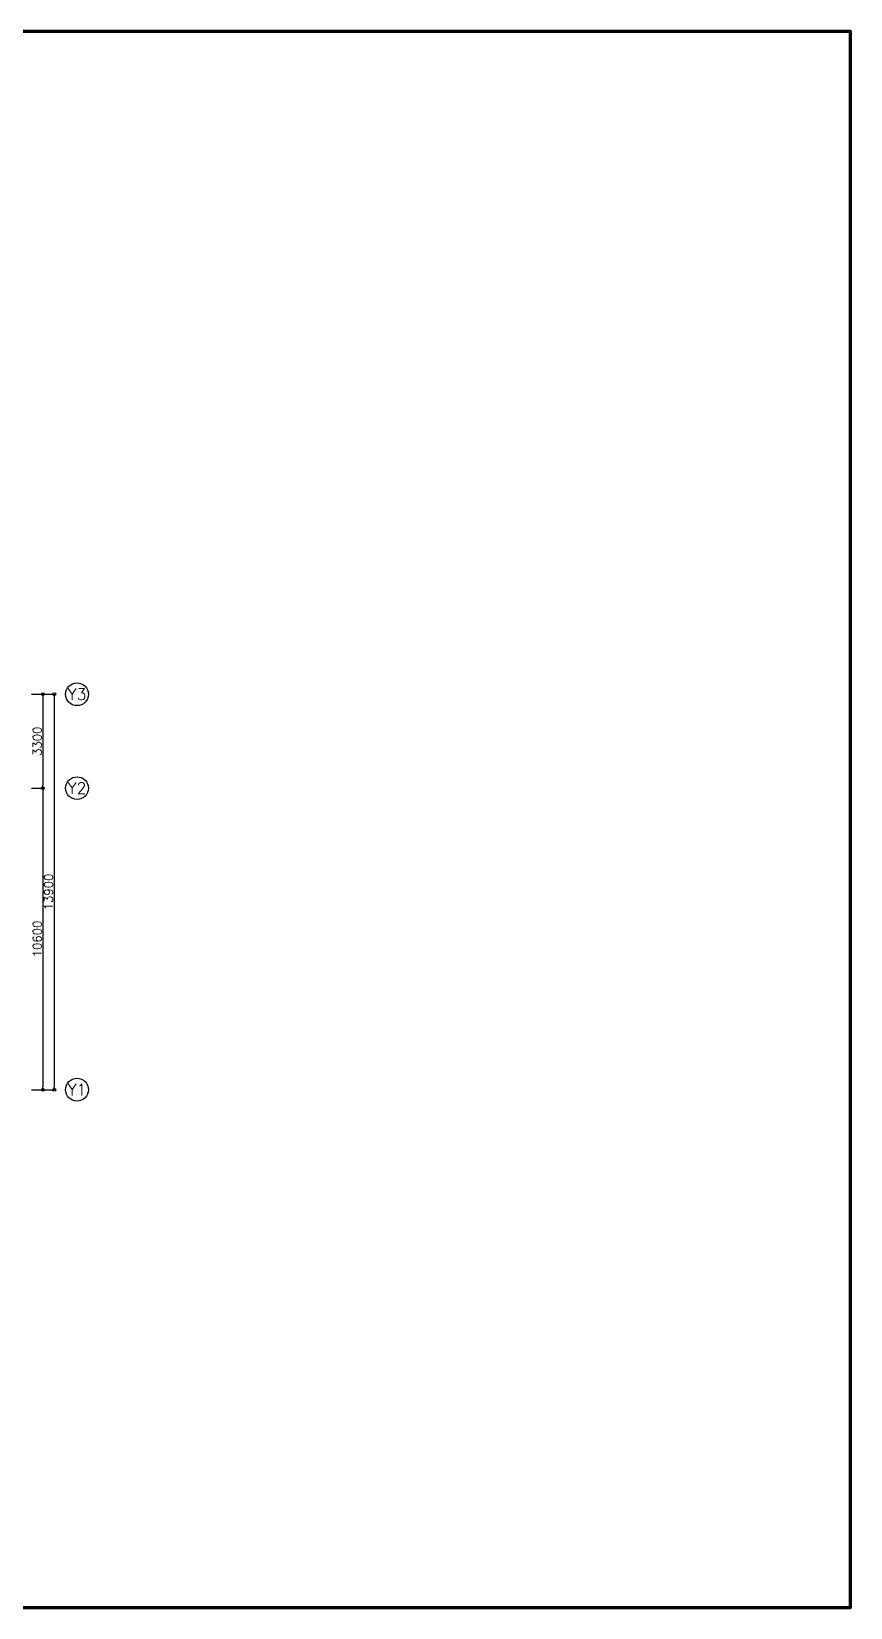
# Model space of a CAD drawing. Header units: millimetres. Extents: x 0 to 79600, y 0 to 55400.
# Drawn here: x 50810 to 79600, y 0 to 55400 of the extents above; entities that cross this region are included whole.
import ezdxf
from ezdxf.enums import TextEntityAlignment as Align

# ---------------------------------------------------------------- set-up
doc = ezdxf.new("R2010")
doc.units = ezdxf.units.MM
doc.header["$LTSCALE"] = 50
doc.layers.add('DIM', color=7, linetype='Continuous', lineweight=25)
doc.layers.add('TTL', color=6, linetype='Continuous', lineweight=140)
doc.styles.add('MSゴシック', font='')
doc.styles.add('romans', font='romans.shx', dxfattribs={"bigfont": 'extfont2.shx'})
doc.styles.get('MSゴシック').set_extended_font_data('MS Gothic')
doc.dimstyles.new('DIM', dxfattribs={"dimtxt": 300, "dimasz": 100, "dimexe": 0, "dimexo": 0, "dimgap": 50, "dimtad": 1, "dimdec": 0, "dimzin": 0, "dimdsep": 46, "dimtxsty": 'MSゴシック', "dimblk": 'ORIGIN', "dimcen": 0.09, "dimadec": 0, "dimazin": 0, "dimtfac": 1, "dimtdec": 0, "dimtix": 1, "dimtmove": 2, "dimatfit": 3, "dimldrblk": 'CLOSEDBLANK', "dimfxl": 0, "dimtolj": 1, "dimtzin": 0, "dimarcsym": 1})

# ---------------------------------------------------------------- blocks, each defined once
blk = doc.blocks.new('_Origin')
at = {"color": 0, "linetype": 'ByBlock', "lineweight": -2}
blk.add_line((0, 0), (-1, 0), dxfattribs=at)
blk.add_circle((0, 0), 0.5, dxfattribs=at)
blk = doc.blocks.new('*D289')
at = {"layer": 'DEFPOINTS', "color": 0, "transparency": 16777216}
for p in [(50810, 32102), (50810, 28802), (51210, 28802)]:
    blk.add_point(p, dxfattribs=at)
at = {"layer": 'DIM', "color": 0, "lineweight": -2, "transparency": 16777216}
for p, q in [((50810, 32102), (51210, 32102)), ((51210, 32002), (51210, 28902)), ((50810, 28802), (51210, 28802))]:
    blk.add_line(p, q, dxfattribs=at)
at = {"layer": 'DIM', "color": 0, "lineweight": -2, "transparency": 16777216, "xscale": 100, "yscale": 100, "zscale": 100}
for p, rotation in [((51210, 32102), 90), ((51210, 28802), 270)]:
    blk.add_blockref('_Origin', p, dxfattribs=dict(at, rotation=rotation))
at = {"layer": 'DIM', "color": 0, "transparency": 16777216, "insert": (51010, 30452), "char_height": 300, "attachment_point": 5, "rotation": 90, "style": 'romans'}
blk.add_mtext('\\A1;3300', dxfattribs=at)
blk = doc.blocks.new('_ClosedBlank')
at = {"color": 0, "linetype": 'ByBlock', "lineweight": -2}
for p, q in [((-1, 0.17), (0, 0)), ((-1, 0.17), (-1, -0.17)), ((0, 0), (-1, -0.17))]:
    blk.add_line(p, q, dxfattribs=at)
blk = doc.blocks.new('*D290')
at = {"layer": 'DEFPOINTS', "color": 0, "transparency": 16777216}
for p in [(50810, 28802), (50810, 18202), (51210, 18202)]:
    blk.add_point(p, dxfattribs=at)
at = {"layer": 'DIM', "color": 0, "lineweight": -2, "transparency": 16777216}
for p, q in [((50810, 28802), (51210, 28802)), ((51210, 28702), (51210, 18302)), ((50810, 18202), (51210, 18202))]:
    blk.add_line(p, q, dxfattribs=at)
at = {"layer": 'DIM', "color": 0, "lineweight": -2, "transparency": 16777216, "xscale": 100, "yscale": 100, "zscale": 100}
for p, rotation in [((51210, 28802), 90), ((51210, 18202), 270)]:
    blk.add_blockref('_Origin', p, dxfattribs=dict(at, rotation=rotation))
at = {"layer": 'DIM', "color": 0, "transparency": 16777216, "insert": (51010, 23502), "char_height": 300, "attachment_point": 5, "rotation": 90, "style": 'romans'}
blk.add_mtext('\\A1;10600', dxfattribs=at)
blk = doc.blocks.new('*D291')
at = {"layer": 'DEFPOINTS', "color": 0, "transparency": 16777216}
for p in [(51210, 32102), (51210, 18202), (51610, 18202)]:
    blk.add_point(p, dxfattribs=at)
at = {"layer": 'DIM', "color": 0, "lineweight": -2, "transparency": 16777216}
for p, q in [((51210, 32102), (51610, 32102)), ((51610, 32002), (51610, 18302)), ((51210, 18202), (51610, 18202))]:
    blk.add_line(p, q, dxfattribs=at)
at = {"layer": 'DIM', "color": 0, "lineweight": -2, "transparency": 16777216, "xscale": 100, "yscale": 100, "zscale": 100}
for p, rotation in [((51610, 32102), 90), ((51610, 18202), 270)]:
    blk.add_blockref('_Origin', p, dxfattribs=dict(at, rotation=rotation))
at = {"layer": 'DIM', "color": 0, "transparency": 16777216, "insert": (51410, 25152), "char_height": 300, "attachment_point": 5, "rotation": 90, "style": 'romans'}
blk.add_mtext('\\A1;13900', dxfattribs=at)

msp = doc.modelspace()

# ---------------------------------------------------------------- linework, layer by layer
at = {"layer": 'DIM'}
for centre in [(52409.6, 32102.1), (52409.6, 28802.1), (52409.6, 18202.1)]:
    msp.add_circle(centre, 400, dxfattribs=at)
at = {"layer": 'TTL'}
msp.add_lwpolyline([(0, 0), (79600, 0), (79600, 55400), (0, 55400)], close=True, dxfattribs=at)

# ---------------------------------------------------------------- texts
at = {"layer": 'DIM', "style": 'romans'}
for s, p in [('Y3', (52409.6, 32102.1)), ('Y2', (52409.6, 28802.1)), ('Y1', (52409.6, 18202.1))]:
    msp.add_text(s, height=400, dxfattribs=at).set_placement(p, align=Align.MIDDLE)

# ---------------------------------------------------------------- dimensions: what is measured, and where the dimension line sits
at = {"layer": 'DIM'}
for base, p1, p2, picture, middle in [((51209.6, 28802.1), (50809.6, 32102.1), (50809.6, 28802.1), '*D289', (51009.6, 30452.1)), ((51609.6, 18202.1), (51209.6, 32102.1), (51209.6, 18202.1), '*D291', (51409.6, 25152.1)), ((51209.6, 18202.1), (50809.6, 28802.1), (50809.6, 18202.1), '*D290', (51009.6, 23502.1))]:
    dim = msp.add_linear_dim(base=base, p1=p1, p2=p2, angle=90, dimstyle='DIM', override={"dimtxsty": 'romans', "dimfxl": 0.18}, dxfattribs=at)
    dim.commit()
    dim.dimension.update_dxf_attribs({"geometry": picture, "text_midpoint": middle})

doc.saveas('drawing.dxf')
